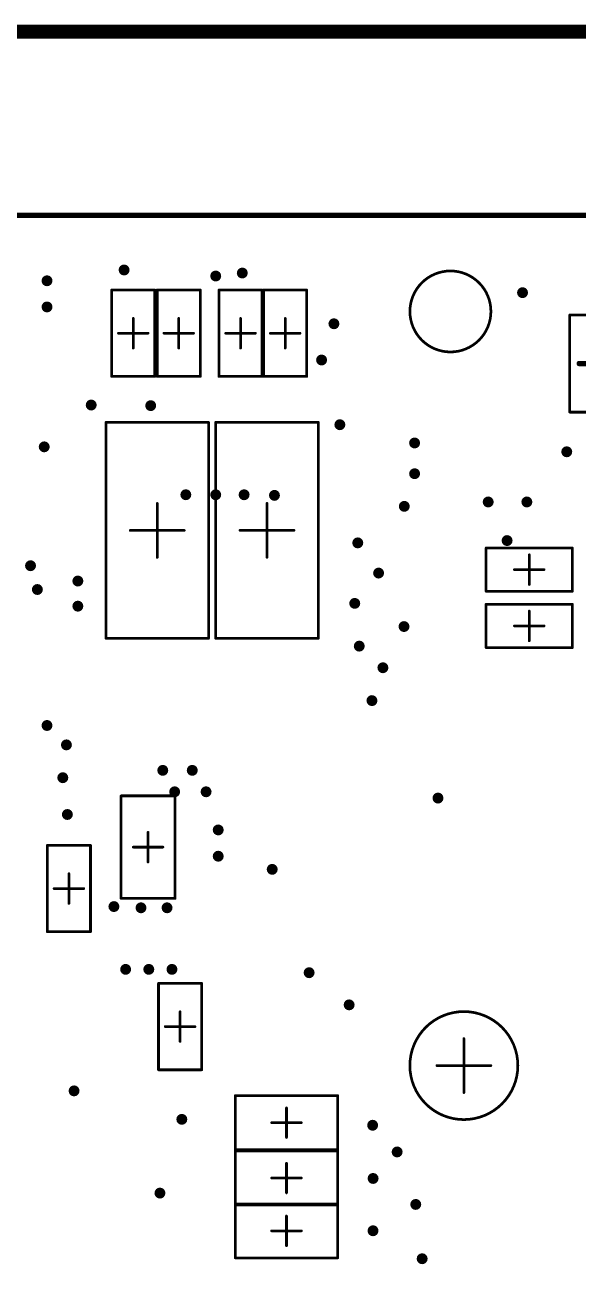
# Model space of a CAD drawing. Header units: inches. Extents: x -0.46 to 4.93, y -0.49 to 6.86.
# Drawn here: x 2.758 to 3.161, y 5.81 to 6.714 of the extents above; entities that cross this region are included whole.
import ezdxf

# ---------------------------------------------------------------- set-up
doc = ezdxf.new("R2010")
doc.units = ezdxf.units.IN
doc.header["$MEASUREMENT"] = 0
for name, color, linetype in [('Board', 6, 'Continuous'), ('Dimensions', 56, 'Continuous'), ('Top Courtyard', 56, 'Continuous'), ('Via Holes', 16, 'Continuous')]:
    doc.layers.add(name, color=color, linetype=linetype)

# ---------------------------------------------------------------- blocks, each defined once
blk = doc.blocks.new('TP_1___6')
at = {"layer": 'Top Courtyard'}
for points in [[(0.02953, 0, 0.00197, 0.00197, 1), (-0.02953, 0, 0.00197, 0.00197, 1)], [(-0.03002, 0, 0.000984, 0.000984, 1), (-0.02904, 0, 0.000984, 0.000984, 1)], [(0.02904, 0, 0.000984, 0.000984, 1), (0.03002, 0, 0.000984, 0.000984, 1)]]:
    blk.add_lwpolyline(points, format="xyseb", close=True, dxfattribs=at)
blk = doc.blocks.new('RESC1005X40X25NL05T05_47')
at = {"layer": 'Top Courtyard'}
for points in [[(0.03543, 0.01772, 0.00197, 0.00197, 0), (-0.03543, 0.01772, 0.00197, 0.00197, 0)], [(-0.03543, -0.01772, 0.00197, 0.00197, 0), (-0.03543, 0.01772, 0.00197, 0.00197, 0)], [(0.03543, -0.01772, 0.00197, 0.00197, 0), (0.03543, 0.01772, 0.00197, 0.00197, 0)], [(0, -0.01083, 0.00394, 0.00394, 0), (0, 0.01083, 0.00394, 0.00394, 0)], [(0.01083, 0, 0.00394, 0.00394, 0), (-0.01083, 0, 0.00394, 0.00394, 0)], [(0.03543, -0.01772, 0.00197, 0.00197, 0), (-0.03543, -0.01772, 0.00197, 0.00197, 0)]]:
    blk.add_lwpolyline(points, format="xyseb", dxfattribs=at)
for points in [[(-0.03593, 0.01772, 0.000984, 0.000984, 1), (-0.03494, 0.01772, 0.000984, 0.000984, 1)], [(-0.03593, 0.01772, 0.000984, 0.000984, 1), (-0.03494, 0.01772, 0.000984, 0.000984, 1)], [(0.03494, 0.01772, 0.000984, 0.000984, 1), (0.03593, 0.01772, 0.000984, 0.000984, 1)], [(0.03494, 0.01772, 0.000984, 0.000984, 1), (0.03593, 0.01772, 0.000984, 0.000984, 1)], [(-0.00098, 0.01083, 0.00197, 0.00197, 1), (0.00098, 0.01083, 0.00197, 0.00197, 1)], [(-0.01181, 0, 0.00197, 0.00197, 1), (-0.00984, 0, 0.00197, 0.00197, 1)], [(0.00984, 0, 0.00197, 0.00197, 1), (0.01181, 0, 0.00197, 0.00197, 1)], [(-0.00098, -0.01083, 0.00197, 0.00197, 1), (0.00098, -0.01083, 0.00197, 0.00197, 1)], [(-0.03593, -0.01772, 0.000984, 0.000984, 1), (-0.03494, -0.01772, 0.000984, 0.000984, 1)], [(-0.03593, -0.01772, 0.000984, 0.000984, 1), (-0.03494, -0.01772, 0.000984, 0.000984, 1)], [(0.03494, -0.01772, 0.000984, 0.000984, 1), (0.03593, -0.01772, 0.000984, 0.000984, 1)], [(0.03494, -0.01772, 0.000984, 0.000984, 1), (0.03593, -0.01772, 0.000984, 0.000984, 1)]]:
    blk.add_lwpolyline(points, format="xyseb", close=True, dxfattribs=at)
blk = doc.blocks.new('TP100_200_NS_188')
at = {"layer": 'Top Courtyard'}
for points in [[(0.03937, 0, 0.00197, 0.00197, 1), (-0.03937, 0, 0.00197, 0.00197, 1)], [(-0.00049, 0.01969, 0.000984, 0.000984, 1), (0.00049, 0.01969, 0.000984, 0.000984, 1)], [(-0.03986, 0, 0.000984, 0.000984, 1), (-0.03888, 0, 0.000984, 0.000984, 1)], [(-0.02018, 0, 0.000984, 0.000984, 1), (-0.01919, 0, 0.000984, 0.000984, 1)], [(0.01919, 0, 0.000984, 0.000984, 1), (0.02018, 0, 0.000984, 0.000984, 1)], [(0.03888, 0, 0.000984, 0.000984, 1), (0.03986, 0, 0.000984, 0.000984, 1)], [(-0.00049, -0.01969, 0.000984, 0.000984, 1), (0.00049, -0.01969, 0.000984, 0.000984, 1)]]:
    blk.add_lwpolyline(points, format="xyseb", close=True, dxfattribs=at)
for points in [[(0, 0.01969, 0.00197, 0.00197, 0), (0, -0.01969, 0.00197, 0.00197, 0)], [(-0.01969, 0, 0.00197, 0.00197, 0), (0.01969, 0, 0.00197, 0.00197, 0)]]:
    blk.add_lwpolyline(points, format="xyseb", dxfattribs=at)
blk = doc.blocks.new('CAPC1206_3216_75_L_224')
at = {"layer": 'Top Courtyard'}
for points in [[(-0.07874, -0.0374, 0.00197, 0.00197, 0), (-0.07874, 0.0374, 0.00197, 0.00197, 0)], [(0.07874, 0.0374, 0.00197, 0.00197, 0), (-0.07874, 0.0374, 0.00197, 0.00197, 0)], [(0.07874, -0.0374, 0.00197, 0.00197, 0), (0.07874, 0.0374, 0.00197, 0.00197, 0)], [(0, -0.01969, 0.00197, 0.00197, 0), (0, 0.01969, 0.00197, 0.00197, 0)], [(0.01969, 0, 0.00197, 0.00197, 0), (-0.01969, 0, 0.00197, 0.00197, 0)], [(0.07874, -0.0374, 0.00197, 0.00197, 0), (-0.07874, -0.0374, 0.00197, 0.00197, 0)]]:
    blk.add_lwpolyline(points, format="xyseb", dxfattribs=at)
for points in [[(-0.07923, 0.0374, 0.000984, 0.000984, 1), (-0.07825, 0.0374, 0.000984, 0.000984, 1)], [(-0.07923, 0.0374, 0.000984, 0.000984, 1), (-0.07825, 0.0374, 0.000984, 0.000984, 1)], [(0.07825, 0.0374, 0.000984, 0.000984, 1), (0.07923, 0.0374, 0.000984, 0.000984, 1)], [(0.07825, 0.0374, 0.000984, 0.000984, 1), (0.07923, 0.0374, 0.000984, 0.000984, 1)], [(-0.00049, 0.01969, 0.000984, 0.000984, 1), (0.00049, 0.01969, 0.000984, 0.000984, 1)], [(-0.02018, 0, 0.000984, 0.000984, 1), (-0.01919, 0, 0.000984, 0.000984, 1)], [(0.01919, 0, 0.000984, 0.000984, 1), (0.02018, 0, 0.000984, 0.000984, 1)], [(-0.00049, -0.01969, 0.000984, 0.000984, 1), (0.00049, -0.01969, 0.000984, 0.000984, 1)], [(-0.07923, -0.0374, 0.000984, 0.000984, 1), (-0.07825, -0.0374, 0.000984, 0.000984, 1)], [(-0.07923, -0.0374, 0.000984, 0.000984, 1), (-0.07825, -0.0374, 0.000984, 0.000984, 1)], [(0.07825, -0.0374, 0.000984, 0.000984, 1), (0.07923, -0.0374, 0.000984, 0.000984, 1)], [(0.07825, -0.0374, 0.000984, 0.000984, 1), (0.07923, -0.0374, 0.000984, 0.000984, 1)]]:
    blk.add_lwpolyline(points, format="xyseb", close=True, dxfattribs=at)
blk = doc.blocks.new('CAPC1206_3216_75_L_225')
at = {"layer": 'Top Courtyard'}
for points in [[(-0.07874, -0.0374, 0.00197, 0.00197, 0), (-0.07874, 0.0374, 0.00197, 0.00197, 0)], [(-0.07874, 0.0374, 0.00197, 0.00197, 0), (0.07874, 0.0374, 0.00197, 0.00197, 0)], [(0.07874, -0.0374, 0.00197, 0.00197, 0), (0.07874, 0.0374, 0.00197, 0.00197, 0)], [(0, -0.01969, 0.00197, 0.00197, 0), (0, 0.01969, 0.00197, 0.00197, 0)], [(0.01969, 0, 0.00197, 0.00197, 0), (-0.01969, 0, 0.00197, 0.00197, 0)], [(0.07874, -0.0374, 0.00197, 0.00197, 0), (-0.07874, -0.0374, 0.00197, 0.00197, 0)]]:
    blk.add_lwpolyline(points, format="xyseb", dxfattribs=at)
for points in [[(-0.07923, 0.0374, 0.000984, 0.000984, 1), (-0.07825, 0.0374, 0.000984, 0.000984, 1)], [(-0.07923, 0.0374, 0.000984, 0.000984, 1), (-0.07825, 0.0374, 0.000984, 0.000984, 1)], [(0.07825, 0.0374, 0.000984, 0.000984, 1), (0.07923, 0.0374, 0.000984, 0.000984, 1)], [(0.07825, 0.0374, 0.000984, 0.000984, 1), (0.07923, 0.0374, 0.000984, 0.000984, 1)], [(-0.00049, 0.01969, 0.000984, 0.000984, 1), (0.00049, 0.01969, 0.000984, 0.000984, 1)], [(-0.02018, 0, 0.000984, 0.000984, 1), (-0.01919, 0, 0.000984, 0.000984, 1)], [(0.01919, 0, 0.000984, 0.000984, 1), (0.02018, 0, 0.000984, 0.000984, 1)], [(-0.00049, -0.01969, 0.000984, 0.000984, 1), (0.00049, -0.01969, 0.000984, 0.000984, 1)], [(-0.07923, -0.0374, 0.000984, 0.000984, 1), (-0.07825, -0.0374, 0.000984, 0.000984, 1)], [(-0.07923, -0.0374, 0.000984, 0.000984, 1), (-0.07825, -0.0374, 0.000984, 0.000984, 1)], [(0.07825, -0.0374, 0.000984, 0.000984, 1), (0.07923, -0.0374, 0.000984, 0.000984, 1)], [(0.07825, -0.0374, 0.000984, 0.000984, 1), (0.07923, -0.0374, 0.000984, 0.000984, 1)]]:
    blk.add_lwpolyline(points, format="xyseb", close=True, dxfattribs=at)
blk = doc.blocks.new('RESC0402_1005__L_446')
at = {"layer": 'Top Courtyard'}
for points in [[(0.0315, 0.01575, 0.00197, 0.00197, 0), (-0.0315, 0.01575, 0.00197, 0.00197, 0)], [(-0.0315, -0.01575, 0.00197, 0.00197, 0), (-0.0315, 0.01575, 0.00197, 0.00197, 0)], [(0, -0.01083, 0.00197, 0.00197, 0), (0, 0.01083, 0.00197, 0.00197, 0)], [(0.0315, -0.01575, 0.00197, 0.00197, 0), (0.0315, 0.01575, 0.00197, 0.00197, 0)], [(0.01083, 0, 0.00197, 0.00197, 0), (-0.01083, 0, 0.00197, 0.00197, 0)], [(-0.0315, -0.01575, 0.00197, 0.00197, 0), (0.0315, -0.01575, 0.00197, 0.00197, 0)]]:
    blk.add_lwpolyline(points, format="xyseb", dxfattribs=at)
for points in [[(-0.03199, 0.01575, 0.000984, 0.000984, 1), (-0.031, 0.01575, 0.000984, 0.000984, 1)], [(-0.03199, 0.01575, 0.000984, 0.000984, 1), (-0.031, 0.01575, 0.000984, 0.000984, 1)], [(-0.00049, 0.01083, 0.000984, 0.000984, 1), (0.00049, 0.01083, 0.000984, 0.000984, 1)], [(0.031, 0.01575, 0.000984, 0.000984, 1), (0.03199, 0.01575, 0.000984, 0.000984, 1)], [(0.031, 0.01575, 0.000984, 0.000984, 1), (0.03199, 0.01575, 0.000984, 0.000984, 1)], [(-0.01132, 0, 0.000984, 0.000984, 1), (-0.01033, 0, 0.000984, 0.000984, 1)], [(0.01033, 0, 0.000984, 0.000984, 1), (0.01132, 0, 0.000984, 0.000984, 1)], [(-0.03199, -0.01575, 0.000984, 0.000984, 1), (-0.031, -0.01575, 0.000984, 0.000984, 1)], [(-0.03199, -0.01575, 0.000984, 0.000984, 1), (-0.031, -0.01575, 0.000984, 0.000984, 1)], [(-0.00049, -0.01083, 0.000984, 0.000984, 1), (0.00049, -0.01083, 0.000984, 0.000984, 1)], [(0.031, -0.01575, 0.000984, 0.000984, 1), (0.03199, -0.01575, 0.000984, 0.000984, 1)], [(0.031, -0.01575, 0.000984, 0.000984, 1), (0.03199, -0.01575, 0.000984, 0.000984, 1)]]:
    blk.add_lwpolyline(points, format="xyseb", close=True, dxfattribs=at)
blk = doc.blocks.new('RESC0402_1005__L_447')
at = {"layer": 'Top Courtyard'}
for points in [[(0.0315, 0.01575, 0.00197, 0.00197, 0), (-0.0315, 0.01575, 0.00197, 0.00197, 0)], [(-0.0315, -0.01575, 0.00197, 0.00197, 0), (-0.0315, 0.01575, 0.00197, 0.00197, 0)], [(0, -0.01083, 0.00197, 0.00197, 0), (0, 0.01083, 0.00197, 0.00197, 0)], [(0.0315, -0.01575, 0.00197, 0.00197, 0), (0.0315, 0.01575, 0.00197, 0.00197, 0)], [(0.01083, 0, 0.00197, 0.00197, 0), (-0.01083, 0, 0.00197, 0.00197, 0)], [(-0.0315, -0.01575, 0.00197, 0.00197, 0), (0.0315, -0.01575, 0.00197, 0.00197, 0)]]:
    blk.add_lwpolyline(points, format="xyseb", dxfattribs=at)
for points in [[(-0.03199, 0.01575, 0.000984, 0.000984, 1), (-0.031, 0.01575, 0.000984, 0.000984, 1)], [(-0.03199, 0.01575, 0.000984, 0.000984, 1), (-0.031, 0.01575, 0.000984, 0.000984, 1)], [(-0.00049, 0.01083, 0.000984, 0.000984, 1), (0.00049, 0.01083, 0.000984, 0.000984, 1)], [(0.031, 0.01575, 0.000984, 0.000984, 1), (0.03199, 0.01575, 0.000984, 0.000984, 1)], [(0.031, 0.01575, 0.000984, 0.000984, 1), (0.03199, 0.01575, 0.000984, 0.000984, 1)], [(-0.01132, 0, 0.000984, 0.000984, 1), (-0.01033, 0, 0.000984, 0.000984, 1)], [(0.01033, 0, 0.000984, 0.000984, 1), (0.01132, 0, 0.000984, 0.000984, 1)], [(-0.03199, -0.01575, 0.000984, 0.000984, 1), (-0.031, -0.01575, 0.000984, 0.000984, 1)], [(-0.03199, -0.01575, 0.000984, 0.000984, 1), (-0.031, -0.01575, 0.000984, 0.000984, 1)], [(-0.00049, -0.01083, 0.000984, 0.000984, 1), (0.00049, -0.01083, 0.000984, 0.000984, 1)], [(0.031, -0.01575, 0.000984, 0.000984, 1), (0.03199, -0.01575, 0.000984, 0.000984, 1)], [(0.031, -0.01575, 0.000984, 0.000984, 1), (0.03199, -0.01575, 0.000984, 0.000984, 1)]]:
    blk.add_lwpolyline(points, format="xyseb", close=True, dxfattribs=at)
blk = doc.blocks.new('RESC0402_1005__L_506')
at = {"layer": 'Top Courtyard'}
for points in [[(-0.0315, 0.01575, 0.00197, 0.00197, 0), (-0.0315, -0.01575, 0.00197, 0.00197, 0)], [(-0.0315, 0.01575, 0.00197, 0.00197, 0), (0.0315, 0.01575, 0.00197, 0.00197, 0)], [(0, 0.01083, 0.00197, 0.00197, 0), (0, -0.01083, 0.00197, 0.00197, 0)], [(0.0315, 0.01575, 0.00197, 0.00197, 0), (0.0315, -0.01575, 0.00197, 0.00197, 0)], [(-0.01083, 0, 0.00197, 0.00197, 0), (0.01083, 0, 0.00197, 0.00197, 0)], [(-0.0315, -0.01575, 0.00197, 0.00197, 0), (0.0315, -0.01575, 0.00197, 0.00197, 0)]]:
    blk.add_lwpolyline(points, format="xyseb", dxfattribs=at)
for points in [[(-0.03199, 0.01575, 0.000984, 0.000984, 1), (-0.031, 0.01575, 0.000984, 0.000984, 1)], [(-0.03199, 0.01575, 0.000984, 0.000984, 1), (-0.031, 0.01575, 0.000984, 0.000984, 1)], [(-0.00049, 0.01083, 0.000984, 0.000984, 1), (0.00049, 0.01083, 0.000984, 0.000984, 1)], [(0.031, 0.01575, 0.000984, 0.000984, 1), (0.03199, 0.01575, 0.000984, 0.000984, 1)], [(0.031, 0.01575, 0.000984, 0.000984, 1), (0.03199, 0.01575, 0.000984, 0.000984, 1)], [(-0.01132, 0, 0.000984, 0.000984, 1), (-0.01033, 0, 0.000984, 0.000984, 1)], [(0.01034, 0, 0.000984, 0.000984, 1), (0.01132, 0, 0.000984, 0.000984, 1)], [(-0.03199, -0.01575, 0.000984, 0.000984, 1), (-0.031, -0.01575, 0.000984, 0.000984, 1)], [(-0.03199, -0.01575, 0.000984, 0.000984, 1), (-0.031, -0.01575, 0.000984, 0.000984, 1)], [(-0.00049, -0.01083, 0.000984, 0.000984, 1), (0.00049, -0.01083, 0.000984, 0.000984, 1)], [(0.031, -0.01575, 0.000984, 0.000984, 1), (0.03199, -0.01575, 0.000984, 0.000984, 1)], [(0.031, -0.01575, 0.000984, 0.000984, 1), (0.03199, -0.01575, 0.000984, 0.000984, 1)]]:
    blk.add_lwpolyline(points, format="xyseb", close=True, dxfattribs=at)
blk = doc.blocks.new('RESC0402_1005__L_507')
at = {"layer": 'Top Courtyard'}
for points in [[(-0.0315, 0.01575, 0.00197, 0.00197, 0), (-0.0315, -0.01575, 0.00197, 0.00197, 0)], [(-0.0315, 0.01575, 0.00197, 0.00197, 0), (0.0315, 0.01575, 0.00197, 0.00197, 0)], [(0, 0.01083, 0.00197, 0.00197, 0), (0, -0.01083, 0.00197, 0.00197, 0)], [(0.0315, 0.01575, 0.00197, 0.00197, 0), (0.0315, -0.01575, 0.00197, 0.00197, 0)], [(-0.01083, 0, 0.00197, 0.00197, 0), (0.01083, 0, 0.00197, 0.00197, 0)], [(-0.0315, -0.01575, 0.00197, 0.00197, 0), (0.0315, -0.01575, 0.00197, 0.00197, 0)]]:
    blk.add_lwpolyline(points, format="xyseb", dxfattribs=at)
for points in [[(-0.03199, 0.01575, 0.000984, 0.000984, 1), (-0.031, 0.01575, 0.000984, 0.000984, 1)], [(-0.03199, 0.01575, 0.000984, 0.000984, 1), (-0.031, 0.01575, 0.000984, 0.000984, 1)], [(-0.00049, 0.01083, 0.000984, 0.000984, 1), (0.00049, 0.01083, 0.000984, 0.000984, 1)], [(0.031, 0.01575, 0.000984, 0.000984, 1), (0.03199, 0.01575, 0.000984, 0.000984, 1)], [(0.031, 0.01575, 0.000984, 0.000984, 1), (0.03199, 0.01575, 0.000984, 0.000984, 1)], [(-0.01132, 0, 0.000984, 0.000984, 1), (-0.01033, 0, 0.000984, 0.000984, 1)], [(0.01034, 0, 0.000984, 0.000984, 1), (0.01132, 0, 0.000984, 0.000984, 1)], [(-0.03199, -0.01575, 0.000984, 0.000984, 1), (-0.031, -0.01575, 0.000984, 0.000984, 1)], [(-0.03199, -0.01575, 0.000984, 0.000984, 1), (-0.031, -0.01575, 0.000984, 0.000984, 1)], [(-0.00049, -0.01083, 0.000984, 0.000984, 1), (0.00049, -0.01083, 0.000984, 0.000984, 1)], [(0.031, -0.01575, 0.000984, 0.000984, 1), (0.03199, -0.01575, 0.000984, 0.000984, 1)], [(0.031, -0.01575, 0.000984, 0.000984, 1), (0.03199, -0.01575, 0.000984, 0.000984, 1)]]:
    blk.add_lwpolyline(points, format="xyseb", close=True, dxfattribs=at)
blk = doc.blocks.new('RESC0402_1005__L_511')
at = {"layer": 'Top Courtyard'}
for points in [[(-0.0315, -0.01575, 0.00197, 0.00197, 0), (-0.0315, 0.01575, 0.00197, 0.00197, 0)], [(0.0315, 0.01575, 0.00197, 0.00197, 0), (-0.0315, 0.01575, 0.00197, 0.00197, 0)], [(0, -0.01083, 0.00197, 0.00197, 0), (0, 0.01083, 0.00197, 0.00197, 0)], [(0.0315, -0.01575, 0.00197, 0.00197, 0), (0.0315, 0.01575, 0.00197, 0.00197, 0)], [(-0.01083, 0, 0.00197, 0.00197, 0), (0.01083, 0, 0.00197, 0.00197, 0)], [(0.0315, -0.01575, 0.00197, 0.00197, 0), (-0.0315, -0.01575, 0.00197, 0.00197, 0)]]:
    blk.add_lwpolyline(points, format="xyseb", dxfattribs=at)
for points in [[(-0.03199, 0.01575, 0.000984, 0.000984, 1), (-0.031, 0.01575, 0.000984, 0.000984, 1)], [(-0.03199, 0.01575, 0.000984, 0.000984, 1), (-0.031, 0.01575, 0.000984, 0.000984, 1)], [(-0.00049, 0.01083, 0.000984, 0.000984, 1), (0.00049, 0.01083, 0.000984, 0.000984, 1)], [(0.031, 0.01575, 0.000984, 0.000984, 1), (0.03199, 0.01575, 0.000984, 0.000984, 1)], [(0.031, 0.01575, 0.000984, 0.000984, 1), (0.03199, 0.01575, 0.000984, 0.000984, 1)], [(-0.01132, 0, 0.000984, 0.000984, 1), (-0.01033, 0, 0.000984, 0.000984, 1)], [(0.01034, 0, 0.000984, 0.000984, 1), (0.01132, 0, 0.000984, 0.000984, 1)], [(-0.03199, -0.01575, 0.000984, 0.000984, 1), (-0.031, -0.01575, 0.000984, 0.000984, 1)], [(-0.03199, -0.01575, 0.000984, 0.000984, 1), (-0.031, -0.01575, 0.000984, 0.000984, 1)], [(-0.00049, -0.01083, 0.000984, 0.000984, 1), (0.00049, -0.01083, 0.000984, 0.000984, 1)], [(0.031, -0.01575, 0.000984, 0.000984, 1), (0.03199, -0.01575, 0.000984, 0.000984, 1)], [(0.031, -0.01575, 0.000984, 0.000984, 1), (0.03199, -0.01575, 0.000984, 0.000984, 1)]]:
    blk.add_lwpolyline(points, format="xyseb", close=True, dxfattribs=at)
blk = doc.blocks.new('RESC0402_1005__L_657')
at = {"layer": 'Top Courtyard'}
for points in [[(-0.0315, -0.01575, 0.00197, 0.00197, 0), (-0.0315, 0.01575, 0.00197, 0.00197, 0)], [(-0.0315, 0.01575, 0.00197, 0.00197, 0), (0.0315, 0.01575, 0.00197, 0.00197, 0)], [(0, -0.01083, 0.00197, 0.00197, 0), (0, 0.01083, 0.00197, 0.00197, 0)], [(0.0315, -0.01575, 0.00197, 0.00197, 0), (0.0315, 0.01575, 0.00197, 0.00197, 0)], [(-0.01083, 0, 0.00197, 0.00197, 0), (0.01083, 0, 0.00197, 0.00197, 0)], [(-0.0315, -0.01575, 0.00197, 0.00197, 0), (0.0315, -0.01575, 0.00197, 0.00197, 0)]]:
    blk.add_lwpolyline(points, format="xyseb", dxfattribs=at)
for points in [[(-0.03199, 0.01575, 0.000984, 0.000984, 1), (-0.031, 0.01575, 0.000984, 0.000984, 1)], [(-0.03199, 0.01575, 0.000984, 0.000984, 1), (-0.031, 0.01575, 0.000984, 0.000984, 1)], [(-0.00049, 0.01083, 0.000984, 0.000984, 1), (0.00049, 0.01083, 0.000984, 0.000984, 1)], [(0.031, 0.01575, 0.000984, 0.000984, 1), (0.03199, 0.01575, 0.000984, 0.000984, 1)], [(0.031, 0.01575, 0.000984, 0.000984, 1), (0.03199, 0.01575, 0.000984, 0.000984, 1)], [(-0.01132, 0, 0.000984, 0.000984, 1), (-0.01033, 0, 0.000984, 0.000984, 1)], [(0.01033, 0, 0.000984, 0.000984, 1), (0.01132, 0, 0.000984, 0.000984, 1)], [(-0.03199, -0.01575, 0.000984, 0.000984, 1), (-0.031, -0.01575, 0.000984, 0.000984, 1)], [(-0.03199, -0.01575, 0.000984, 0.000984, 1), (-0.031, -0.01575, 0.000984, 0.000984, 1)], [(-0.00049, -0.01083, 0.000984, 0.000984, 1), (0.00049, -0.01083, 0.000984, 0.000984, 1)], [(0.031, -0.01575, 0.000984, 0.000984, 1), (0.03199, -0.01575, 0.000984, 0.000984, 1)], [(0.031, -0.01575, 0.000984, 0.000984, 1), (0.03199, -0.01575, 0.000984, 0.000984, 1)]]:
    blk.add_lwpolyline(points, format="xyseb", close=True, dxfattribs=at)
blk = doc.blocks.new('RESC0402_1005__N_665')
at = {"layer": 'Top Courtyard'}
for points in [[(-0.0374, 0.01969, 0.00197, 0.00197, 0), (-0.0374, -0.01968, 0.00197, 0.00197, 0)], [(0.0374, 0.01969, 0.00197, 0.00197, 0), (-0.0374, 0.01969, 0.00197, 0.00197, 0)], [(0.0374, 0.01969, 0.00197, 0.00197, 0), (0.0374, -0.01968, 0.00197, 0.00197, 0)], [(0, 0.01083, 0.00197, 0.00197, 0), (0, -0.01083, 0.00197, 0.00197, 0)], [(0.01083, 0, 0.00197, 0.00197, 0), (-0.01083, 0, 0.00197, 0.00197, 0)], [(0.0374, -0.01968, 0.00197, 0.00197, 0), (-0.0374, -0.01968, 0.00197, 0.00197, 0)]]:
    blk.add_lwpolyline(points, format="xyseb", dxfattribs=at)
for points in [[(-0.03789, 0.01969, 0.000984, 0.000984, 1), (-0.03691, 0.01969, 0.000984, 0.000984, 1)], [(-0.03789, 0.01969, 0.000984, 0.000984, 1), (-0.03691, 0.01969, 0.000984, 0.000984, 1)], [(0.03691, 0.01969, 0.000984, 0.000984, 1), (0.03789, 0.01969, 0.000984, 0.000984, 1)], [(0.03691, 0.01969, 0.000984, 0.000984, 1), (0.03789, 0.01969, 0.000984, 0.000984, 1)], [(-0.00049, 0.01083, 0.000984, 0.000984, 1), (0.00049, 0.01083, 0.000984, 0.000984, 1)], [(-0.01132, 0, 0.000984, 0.000984, 1), (-0.01033, 0, 0.000984, 0.000984, 1)], [(0.01033, 0, 0.000984, 0.000984, 1), (0.01132, 0, 0.000984, 0.000984, 1)], [(-0.00049, -0.01083, 0.000984, 0.000984, 1), (0.00049, -0.01083, 0.000984, 0.000984, 1)], [(-0.03789, -0.01968, 0.000984, 0.000984, 1), (-0.03691, -0.01968, 0.000984, 0.000984, 1)], [(-0.03789, -0.01968, 0.000984, 0.000984, 1), (-0.03691, -0.01968, 0.000984, 0.000984, 1)], [(0.03691, -0.01968, 0.000984, 0.000984, 1), (0.03789, -0.01968, 0.000984, 0.000984, 1)], [(0.03691, -0.01968, 0.000984, 0.000984, 1), (0.03789, -0.01968, 0.000984, 0.000984, 1)]]:
    blk.add_lwpolyline(points, format="xyseb", close=True, dxfattribs=at)
blk = doc.blocks.new('RESC0402_1005__N_666')
at = {"layer": 'Top Courtyard'}
for points in [[(-0.0374, 0.01969, 0.00197, 0.00197, 0), (-0.0374, -0.01968, 0.00197, 0.00197, 0)], [(0.0374, 0.01969, 0.00197, 0.00197, 0), (-0.0374, 0.01969, 0.00197, 0.00197, 0)], [(0.0374, 0.01969, 0.00197, 0.00197, 0), (0.0374, -0.01968, 0.00197, 0.00197, 0)], [(0, 0.01083, 0.00197, 0.00197, 0), (0, -0.01083, 0.00197, 0.00197, 0)], [(0.01083, 0, 0.00197, 0.00197, 0), (-0.01083, 0, 0.00197, 0.00197, 0)], [(0.0374, -0.01968, 0.00197, 0.00197, 0), (-0.0374, -0.01968, 0.00197, 0.00197, 0)]]:
    blk.add_lwpolyline(points, format="xyseb", dxfattribs=at)
for points in [[(-0.03789, 0.01969, 0.000984, 0.000984, 1), (-0.03691, 0.01969, 0.000984, 0.000984, 1)], [(-0.03789, 0.01969, 0.000984, 0.000984, 1), (-0.03691, 0.01969, 0.000984, 0.000984, 1)], [(0.03691, 0.01969, 0.000984, 0.000984, 1), (0.03789, 0.01969, 0.000984, 0.000984, 1)], [(0.03691, 0.01969, 0.000984, 0.000984, 1), (0.03789, 0.01969, 0.000984, 0.000984, 1)], [(-0.00049, 0.01083, 0.000984, 0.000984, 1), (0.00049, 0.01083, 0.000984, 0.000984, 1)], [(-0.01132, 0, 0.000984, 0.000984, 1), (-0.01033, 0, 0.000984, 0.000984, 1)], [(0.01033, 0, 0.000984, 0.000984, 1), (0.01132, 0, 0.000984, 0.000984, 1)], [(-0.00049, -0.01083, 0.000984, 0.000984, 1), (0.00049, -0.01083, 0.000984, 0.000984, 1)], [(-0.03789, -0.01968, 0.000984, 0.000984, 1), (-0.03691, -0.01968, 0.000984, 0.000984, 1)], [(-0.03789, -0.01968, 0.000984, 0.000984, 1), (-0.03691, -0.01968, 0.000984, 0.000984, 1)], [(0.03691, -0.01968, 0.000984, 0.000984, 1), (0.03789, -0.01968, 0.000984, 0.000984, 1)], [(0.03691, -0.01968, 0.000984, 0.000984, 1), (0.03789, -0.01968, 0.000984, 0.000984, 1)]]:
    blk.add_lwpolyline(points, format="xyseb", close=True, dxfattribs=at)
blk = doc.blocks.new('RESC0402_1005__N_667')
at = {"layer": 'Top Courtyard'}
for points in [[(-0.0374, 0.01969, 0.00197, 0.00197, 0), (-0.0374, -0.01968, 0.00197, 0.00197, 0)], [(0.0374, 0.01969, 0.00197, 0.00197, 0), (-0.0374, 0.01969, 0.00197, 0.00197, 0)], [(0.0374, 0.01969, 0.00197, 0.00197, 0), (0.0374, -0.01968, 0.00197, 0.00197, 0)], [(0, 0.01083, 0.00197, 0.00197, 0), (0, -0.01083, 0.00197, 0.00197, 0)], [(0.01083, 0, 0.00197, 0.00197, 0), (-0.01083, 0, 0.00197, 0.00197, 0)], [(0.0374, -0.01968, 0.00197, 0.00197, 0), (-0.0374, -0.01968, 0.00197, 0.00197, 0)]]:
    blk.add_lwpolyline(points, format="xyseb", dxfattribs=at)
for points in [[(-0.03789, 0.01969, 0.000984, 0.000984, 1), (-0.03691, 0.01969, 0.000984, 0.000984, 1)], [(-0.03789, 0.01969, 0.000984, 0.000984, 1), (-0.03691, 0.01969, 0.000984, 0.000984, 1)], [(0.03691, 0.01969, 0.000984, 0.000984, 1), (0.03789, 0.01969, 0.000984, 0.000984, 1)], [(0.03691, 0.01969, 0.000984, 0.000984, 1), (0.03789, 0.01969, 0.000984, 0.000984, 1)], [(-0.00049, 0.01083, 0.000984, 0.000984, 1), (0.00049, 0.01083, 0.000984, 0.000984, 1)], [(-0.01132, 0, 0.000984, 0.000984, 1), (-0.01033, 0, 0.000984, 0.000984, 1)], [(0.01033, 0, 0.000984, 0.000984, 1), (0.01132, 0, 0.000984, 0.000984, 1)], [(-0.00049, -0.01083, 0.000984, 0.000984, 1), (0.00049, -0.01083, 0.000984, 0.000984, 1)], [(-0.03789, -0.01968, 0.000984, 0.000984, 1), (-0.03691, -0.01968, 0.000984, 0.000984, 1)], [(-0.03789, -0.01968, 0.000984, 0.000984, 1), (-0.03691, -0.01968, 0.000984, 0.000984, 1)], [(0.03691, -0.01968, 0.000984, 0.000984, 1), (0.03789, -0.01968, 0.000984, 0.000984, 1)], [(0.03691, -0.01968, 0.000984, 0.000984, 1), (0.03789, -0.01968, 0.000984, 0.000984, 1)]]:
    blk.add_lwpolyline(points, format="xyseb", close=True, dxfattribs=at)
blk = doc.blocks.new('RESC0402_1005__L_669')
at = {"layer": 'Top Courtyard'}
for points in [[(-0.0315, 0.01575, 0.00197, 0.00197, 0), (-0.0315, -0.01575, 0.00197, 0.00197, 0)], [(0.0315, 0.01575, 0.00197, 0.00197, 0), (-0.0315, 0.01575, 0.00197, 0.00197, 0)], [(0, 0.01083, 0.00197, 0.00197, 0), (0, -0.01083, 0.00197, 0.00197, 0)], [(0.0315, 0.01575, 0.00197, 0.00197, 0), (0.0315, -0.01575, 0.00197, 0.00197, 0)], [(0.01083, 0, 0.00197, 0.00197, 0), (-0.01083, 0, 0.00197, 0.00197, 0)], [(0.0315, -0.01575, 0.00197, 0.00197, 0), (-0.0315, -0.01575, 0.00197, 0.00197, 0)]]:
    blk.add_lwpolyline(points, format="xyseb", dxfattribs=at)
for points in [[(-0.03199, 0.01575, 0.000984, 0.000984, 1), (-0.031, 0.01575, 0.000984, 0.000984, 1)], [(-0.03199, 0.01575, 0.000984, 0.000984, 1), (-0.031, 0.01575, 0.000984, 0.000984, 1)], [(-0.00049, 0.01083, 0.000984, 0.000984, 1), (0.00049, 0.01083, 0.000984, 0.000984, 1)], [(0.031, 0.01575, 0.000984, 0.000984, 1), (0.03199, 0.01575, 0.000984, 0.000984, 1)], [(0.031, 0.01575, 0.000984, 0.000984, 1), (0.03199, 0.01575, 0.000984, 0.000984, 1)], [(-0.01132, 0, 0.000984, 0.000984, 1), (-0.01033, 0, 0.000984, 0.000984, 1)], [(0.01033, 0, 0.000984, 0.000984, 1), (0.01132, 0, 0.000984, 0.000984, 1)], [(-0.03199, -0.01575, 0.000984, 0.000984, 1), (-0.031, -0.01575, 0.000984, 0.000984, 1)], [(-0.03199, -0.01575, 0.000984, 0.000984, 1), (-0.031, -0.01575, 0.000984, 0.000984, 1)], [(-0.00049, -0.01083, 0.000984, 0.000984, 1), (0.00049, -0.01083, 0.000984, 0.000984, 1)], [(0.031, -0.01575, 0.000984, 0.000984, 1), (0.03199, -0.01575, 0.000984, 0.000984, 1)], [(0.031, -0.01575, 0.000984, 0.000984, 1), (0.03199, -0.01575, 0.000984, 0.000984, 1)]]:
    blk.add_lwpolyline(points, format="xyseb", close=True, dxfattribs=at)
blk = doc.blocks.new('RESC0402_1005__L_706')
at = {"layer": 'Top Courtyard'}
for points in [[(-0.0315, 0.01575, 0.00197, 0.00197, 0), (-0.0315, -0.01575, 0.00197, 0.00197, 0)], [(-0.0315, 0.01575, 0.00197, 0.00197, 0), (0.0315, 0.01575, 0.00197, 0.00197, 0)], [(0, 0.01083, 0.00197, 0.00197, 0), (0, -0.01083, 0.00197, 0.00197, 0)], [(0.0315, 0.01575, 0.00197, 0.00197, 0), (0.0315, -0.01575, 0.00197, 0.00197, 0)], [(-0.01083, 0, 0.00197, 0.00197, 0), (0.01083, 0, 0.00197, 0.00197, 0)], [(-0.0315, -0.01575, 0.00197, 0.00197, 0), (0.0315, -0.01575, 0.00197, 0.00197, 0)]]:
    blk.add_lwpolyline(points, format="xyseb", dxfattribs=at)
for points in [[(-0.03199, 0.01575, 0.000984, 0.000984, 1), (-0.031, 0.01575, 0.000984, 0.000984, 1)], [(-0.03199, 0.01575, 0.000984, 0.000984, 1), (-0.031, 0.01575, 0.000984, 0.000984, 1)], [(-0.00049, 0.01083, 0.000984, 0.000984, 1), (0.00049, 0.01083, 0.000984, 0.000984, 1)], [(0.031, 0.01575, 0.000984, 0.000984, 1), (0.03199, 0.01575, 0.000984, 0.000984, 1)], [(0.031, 0.01575, 0.000984, 0.000984, 1), (0.03199, 0.01575, 0.000984, 0.000984, 1)], [(-0.01132, 0, 0.000984, 0.000984, 1), (-0.01033, 0, 0.000984, 0.000984, 1)], [(0.01034, 0, 0.000984, 0.000984, 1), (0.01132, 0, 0.000984, 0.000984, 1)], [(-0.03199, -0.01575, 0.000984, 0.000984, 1), (-0.031, -0.01575, 0.000984, 0.000984, 1)], [(-0.03199, -0.01575, 0.000984, 0.000984, 1), (-0.031, -0.01575, 0.000984, 0.000984, 1)], [(-0.00049, -0.01083, 0.000984, 0.000984, 1), (0.00049, -0.01083, 0.000984, 0.000984, 1)], [(0.031, -0.01575, 0.000984, 0.000984, 1), (0.03199, -0.01575, 0.000984, 0.000984, 1)], [(0.031, -0.01575, 0.000984, 0.000984, 1), (0.03199, -0.01575, 0.000984, 0.000984, 1)]]:
    blk.add_lwpolyline(points, format="xyseb", close=True, dxfattribs=at)
blk = doc.blocks.new('RESC0402_1005__N_713')
at = {"layer": 'Top Courtyard'}
for points in [[(-0.0374, 0.01969, 0.00197, 0.00197, 0), (-0.0374, -0.01968, 0.00197, 0.00197, 0)], [(-0.0374, 0.01969, 0.00197, 0.00197, 0), (0.0374, 0.01969, 0.00197, 0.00197, 0)], [(0.0374, 0.01969, 0.00197, 0.00197, 0), (0.0374, -0.01968, 0.00197, 0.00197, 0)], [(0, 0.01083, 0.00197, 0.00197, 0), (0, -0.01083, 0.00197, 0.00197, 0)], [(-0.01083, 0, 0.00197, 0.00197, 0), (0.01083, 0, 0.00197, 0.00197, 0)], [(-0.0374, -0.01968, 0.00197, 0.00197, 0), (0.0374, -0.01968, 0.00197, 0.00197, 0)]]:
    blk.add_lwpolyline(points, format="xyseb", dxfattribs=at)
for points in [[(-0.03789, 0.01969, 0.000984, 0.000984, 1), (-0.03691, 0.01969, 0.000984, 0.000984, 1)], [(-0.03789, 0.01969, 0.000984, 0.000984, 1), (-0.03691, 0.01969, 0.000984, 0.000984, 1)], [(0.03691, 0.01969, 0.000984, 0.000984, 1), (0.03789, 0.01969, 0.000984, 0.000984, 1)], [(0.03691, 0.01969, 0.000984, 0.000984, 1), (0.03789, 0.01969, 0.000984, 0.000984, 1)], [(-0.00049, 0.01083, 0.000984, 0.000984, 1), (0.00049, 0.01083, 0.000984, 0.000984, 1)], [(-0.01132, 0, 0.000984, 0.000984, 1), (-0.01033, 0, 0.000984, 0.000984, 1)], [(0.01033, 0, 0.000984, 0.000984, 1), (0.01132, 0, 0.000984, 0.000984, 1)], [(-0.00049, -0.01083, 0.000984, 0.000984, 1), (0.00049, -0.01083, 0.000984, 0.000984, 1)], [(-0.03789, -0.01968, 0.000984, 0.000984, 1), (-0.03691, -0.01968, 0.000984, 0.000984, 1)], [(-0.03789, -0.01968, 0.000984, 0.000984, 1), (-0.03691, -0.01968, 0.000984, 0.000984, 1)], [(0.03691, -0.01968, 0.000984, 0.000984, 1), (0.03789, -0.01968, 0.000984, 0.000984, 1)], [(0.03691, -0.01968, 0.000984, 0.000984, 1), (0.03789, -0.01968, 0.000984, 0.000984, 1)]]:
    blk.add_lwpolyline(points, format="xyseb", close=True, dxfattribs=at)

msp = doc.modelspace()

# ---------------------------------------------------------------- hatches: boundary and pattern name
at = {"layer": 'Via Holes'}
h = msp.add_hatch(color=7, dxfattribs=at)
edge = h.paths.add_edge_path()
edge.add_arc((2.83024, 6.53493), 0.004, 0, 360)
h = msp.add_hatch(color=7, dxfattribs=at)
edge = h.paths.add_edge_path()
edge.add_arc((2.89706, 6.53053), 0.004, 0, 360)
h = msp.add_hatch(color=7, dxfattribs=at)
edge = h.paths.add_edge_path()
edge.add_arc((2.91644, 6.5327), 0.004, 0, 360)
h = msp.add_hatch(color=7, dxfattribs=at)
edge = h.paths.add_edge_path()
edge.add_arc((2.77403, 6.52707), 0.004, 0, 360)
h = msp.add_hatch(color=7, dxfattribs=at)
edge = h.paths.add_edge_path()
edge.add_arc((3.12082, 6.51839), 0.004, 0, 360)
h = msp.add_hatch(color=7, dxfattribs=at)
edge = h.paths.add_edge_path()
edge.add_arc((2.77403, 6.50797), 0.004, 0, 360)
h = msp.add_hatch(color=7, dxfattribs=at)
edge = h.paths.add_edge_path()
edge.add_arc((2.98327, 6.49572), 0.004, 0, 360)
h = msp.add_hatch(color=7, dxfattribs=at)
edge = h.paths.add_edge_path()
edge.add_arc((2.97428, 6.4693), 0.004, 0, 360)
h = msp.add_hatch(color=7, dxfattribs=at)
edge = h.paths.add_edge_path()
edge.add_arc((2.80627, 6.43648), 0.004, 0, 360)
h = msp.add_hatch(color=7, dxfattribs=at)
edge = h.paths.add_edge_path()
edge.add_arc((2.84964, 6.43603), 0.004, 0, 360)
h = msp.add_hatch(color=7, dxfattribs=at)
edge = h.paths.add_edge_path()
edge.add_arc((2.98761, 6.42214), 0.004, 0, 360)
h = msp.add_hatch(color=7, dxfattribs=at)
edge = h.paths.add_edge_path()
edge.add_arc((2.772, 6.406), 0.004, 0, 360)
h = msp.add_hatch(color=7, dxfattribs=at)
edge = h.paths.add_edge_path()
edge.add_arc((3.04211, 6.40881), 0.004, 0, 360)
h = msp.add_hatch(color=7, dxfattribs=at)
edge = h.paths.add_edge_path()
edge.add_arc((3.15306, 6.40239), 0.004, 0, 360)
h = msp.add_hatch(color=7, dxfattribs=at)
edge = h.paths.add_edge_path()
edge.add_arc((3.04211, 6.38642), 0.004, 0, 360)
h = msp.add_hatch(color=7, dxfattribs=at)
edge = h.paths.add_edge_path()
edge.add_arc((2.87527, 6.37108), 0.004, 0, 360)
h = msp.add_hatch(color=7, dxfattribs=at)
edge = h.paths.add_edge_path()
edge.add_arc((2.89706, 6.37108), 0.004, 0, 360)
h = msp.add_hatch(color=7, dxfattribs=at)
edge = h.paths.add_edge_path()
edge.add_arc((2.91776, 6.37108), 0.004, 0, 360)
h = msp.add_hatch(color=7, dxfattribs=at)
edge = h.paths.add_edge_path()
edge.add_arc((2.93989, 6.37063), 0.004, 0, 360)
h = msp.add_hatch(color=7, dxfattribs=at)
edge = h.paths.add_edge_path()
edge.add_arc((3.09577, 6.36582), 0.004, 0, 360)
h = msp.add_hatch(color=7, dxfattribs=at)
edge = h.paths.add_edge_path()
edge.add_arc((3.12398, 6.36582), 0.004, 0, 360)
h = msp.add_hatch(color=7, dxfattribs=at)
edge = h.paths.add_edge_path()
edge.add_arc((3.03459, 6.36263), 0.004, 0, 360)
h = msp.add_hatch(color=7, dxfattribs=at)
edge = h.paths.add_edge_path()
edge.add_arc((3.00065, 6.33599), 0.004, 0, 360)
h = msp.add_hatch(color=7, dxfattribs=at)
edge = h.paths.add_edge_path()
edge.add_arc((3.10955, 6.33767), 0.004, 0, 360)
h = msp.add_hatch(color=7, dxfattribs=at)
edge = h.paths.add_edge_path()
edge.add_arc((2.76202, 6.31934), 0.004, 0, 360)
h = msp.add_hatch(color=7, dxfattribs=at)
edge = h.paths.add_edge_path()
edge.add_arc((3.01585, 6.31399), 0.004, 0, 360)
h = msp.add_hatch(color=7, dxfattribs=at)
edge = h.paths.add_edge_path()
edge.add_arc((2.79653, 6.30818), 0.004, 0, 360)
h = msp.add_hatch(color=7, dxfattribs=at)
edge = h.paths.add_edge_path()
edge.add_arc((2.767, 6.302), 0.004, 0, 360)
h = msp.add_hatch(color=7, dxfattribs=at)
edge = h.paths.add_edge_path()
edge.add_arc((2.79653, 6.28986), 0.004, 0, 360)
h = msp.add_hatch(color=7, dxfattribs=at)
edge = h.paths.add_edge_path()
edge.add_arc((2.99844, 6.2919), 0.004, 0, 360)
h = msp.add_hatch(color=7, dxfattribs=at)
edge = h.paths.add_edge_path()
edge.add_arc((3.03439, 6.27499), 0.004, 0, 360)
h = msp.add_hatch(color=7, dxfattribs=at)
edge = h.paths.add_edge_path()
edge.add_arc((3.00175, 6.26073), 0.004, 0, 360)
h = msp.add_hatch(color=7, dxfattribs=at)
edge = h.paths.add_edge_path()
edge.add_arc((3.019, 6.24498), 0.004, 0, 360)
h = msp.add_hatch(color=7, dxfattribs=at)
edge = h.paths.add_edge_path()
edge.add_arc((3.011, 6.221), 0.004, 0, 360)
h = msp.add_hatch(color=7, dxfattribs=at)
edge = h.paths.add_edge_path()
edge.add_arc((2.77403, 6.20288), 0.004, 0, 360)
h = msp.add_hatch(color=7, dxfattribs=at)
edge = h.paths.add_edge_path()
edge.add_arc((2.78818, 6.18873), 0.004, 0, 360)
h = msp.add_hatch(color=7, dxfattribs=at)
edge = h.paths.add_edge_path()
edge.add_arc((2.85844, 6.17018), 0.004, 0, 360)
h = msp.add_hatch(color=7, dxfattribs=at)
edge = h.paths.add_edge_path()
edge.add_arc((2.87996, 6.17018), 0.004, 0, 360)
h = msp.add_hatch(color=7, dxfattribs=at)
edge = h.paths.add_edge_path()
edge.add_arc((2.78555, 6.16482), 0.004, 0, 360)
h = msp.add_hatch(color=7, dxfattribs=at)
edge = h.paths.add_edge_path()
edge.add_arc((2.86713, 6.15455), 0.004, 0, 360)
h = msp.add_hatch(color=7, dxfattribs=at)
edge = h.paths.add_edge_path()
edge.add_arc((2.89003, 6.15455), 0.004, 0, 360)
h = msp.add_hatch(color=7, dxfattribs=at)
edge = h.paths.add_edge_path()
edge.add_arc((3.05916, 6.14998), 0.004, 0, 360)
h = msp.add_hatch(color=7, dxfattribs=at)
edge = h.paths.add_edge_path()
edge.add_arc((2.78887, 6.138), 0.004, 0, 360)
h = msp.add_hatch(color=7, dxfattribs=at)
edge = h.paths.add_edge_path()
edge.add_arc((2.89889, 6.12673), 0.004, 0, 360)
h = msp.add_hatch(color=7, dxfattribs=at)
edge = h.paths.add_edge_path()
edge.add_arc((2.89889, 6.10758), 0.004, 0, 360)
h = msp.add_hatch(color=7, dxfattribs=at)
edge = h.paths.add_edge_path()
edge.add_arc((2.93826, 6.09801), 0.004, 0, 360)
h = msp.add_hatch(color=7, dxfattribs=at)
edge = h.paths.add_edge_path()
edge.add_arc((2.82283, 6.07087), 0.004, 0, 360)
h = msp.add_hatch(color=7, dxfattribs=at)
edge = h.paths.add_edge_path()
edge.add_arc((2.84257, 6.06999), 0.004, 0, 360)
h = msp.add_hatch(color=7, dxfattribs=at)
edge = h.paths.add_edge_path()
edge.add_arc((2.86157, 6.06999), 0.004, 0, 360)
h = msp.add_hatch(color=7, dxfattribs=at)
edge = h.paths.add_edge_path()
edge.add_arc((2.83138, 6.02511), 0.004, 0, 360)
h = msp.add_hatch(color=7, dxfattribs=at)
edge = h.paths.add_edge_path()
edge.add_arc((2.84827, 6.02511), 0.004, 0, 360)
h = msp.add_hatch(color=7, dxfattribs=at)
edge = h.paths.add_edge_path()
edge.add_arc((2.86515, 6.02511), 0.004, 0, 360)
h = msp.add_hatch(color=7, dxfattribs=at)
edge = h.paths.add_edge_path()
edge.add_arc((2.96517, 6.02267), 0.004, 0, 360)
h = msp.add_hatch(color=7, dxfattribs=at)
edge = h.paths.add_edge_path()
edge.add_arc((2.99435, 5.99922), 0.004, 0, 360)
h = msp.add_hatch(color=7, dxfattribs=at)
edge = h.paths.add_edge_path()
edge.add_arc((2.79376, 5.93652), 0.004, 0, 360)
h = msp.add_hatch(color=7, dxfattribs=at)
edge = h.paths.add_edge_path()
edge.add_arc((2.87236, 5.91578), 0.004, 0, 360)
h = msp.add_hatch(color=7, dxfattribs=at)
edge = h.paths.add_edge_path()
edge.add_arc((3.0115, 5.91145), 0.004, 0, 360)
h = msp.add_hatch(color=7, dxfattribs=at)
edge = h.paths.add_edge_path()
edge.add_arc((3.02935, 5.892), 0.004, 0, 360)
h = msp.add_hatch(color=7, dxfattribs=at)
edge = h.paths.add_edge_path()
edge.add_arc((3.01183, 5.87269), 0.004, 0, 360)
h = msp.add_hatch(color=7, dxfattribs=at)
edge = h.paths.add_edge_path()
edge.add_arc((2.8564, 5.86201), 0.004, 0, 360)
h = msp.add_hatch(color=7, dxfattribs=at)
edge = h.paths.add_edge_path()
edge.add_arc((3.04293, 5.85375), 0.004, 0, 360)
h = msp.add_hatch(color=7, dxfattribs=at)
edge = h.paths.add_edge_path()
edge.add_arc((3.01177, 5.83456), 0.004, 0, 360)
h = msp.add_hatch(color=7, dxfattribs=at)
edge = h.paths.add_edge_path()
edge.add_arc((3.0476, 5.81416), 0.004, 0, 360)

# ---------------------------------------------------------------- linework, layer by layer
at = {"layer": 'Board'}
msp.add_lwpolyline([(0, 6.5748, 0.00394, 0.00394, 0), (4.64567, 6.5748, 0.00394, 0.00394, 0)], format="xyseb", dxfattribs=at)
at = {"layer": 'Dimensions'}
msp.add_lwpolyline([(2.42496, 6.70866, 0.01, 0.01, 0), (4.48819, 6.70866, 0.01, 0.01, 0)], format="xyseb", dxfattribs=at)

# ---------------------------------------------------------------- block references
for name, p, rotation in [('TP_1___6', (3.06822, 6.50469), 90), ('RESC0402_1005__L_706', (2.83691, 6.48883), 90), ('RESC0402_1005__L_511', (2.87011, 6.48883), 270), ('RESC0402_1005__L_507', (2.91517, 6.4888), 90), ('RESC0402_1005__L_506', (2.94773, 6.4888), 90), ('RESC1005X40X25NL05T05_47', (3.17299, 6.46671), 270), ('CAPC1206_3216_75_L_224', (2.85443, 6.34509), 270), ('CAPC1206_3216_75_L_225', (2.93446, 6.34509), 270), ('RESC0402_1005__L_669', (3.12572, 6.31648), 180), ('RESC0402_1005__N_713', (2.84774, 6.11419), 90), ('RESC0402_1005__L_447', (2.79, 6.084), 270), ('RESC0402_1005__L_446', (2.87109, 5.98337), 270), ('TP100_200_NS_188', (3.07802, 5.95496), 90), ('RESC0402_1005__N_665', (2.94868, 5.91335), 180), ('RESC0402_1005__N_666', (2.94868, 5.87296), 180), ('RESC0402_1005__N_667', (2.94868, 5.83448), 180)]:
    msp.add_blockref(name, p, dxfattribs=dict(rotation=rotation))
msp.add_blockref('RESC0402_1005__L_657', (3.12572, 6.27545))

doc.saveas('drawing.dxf')
